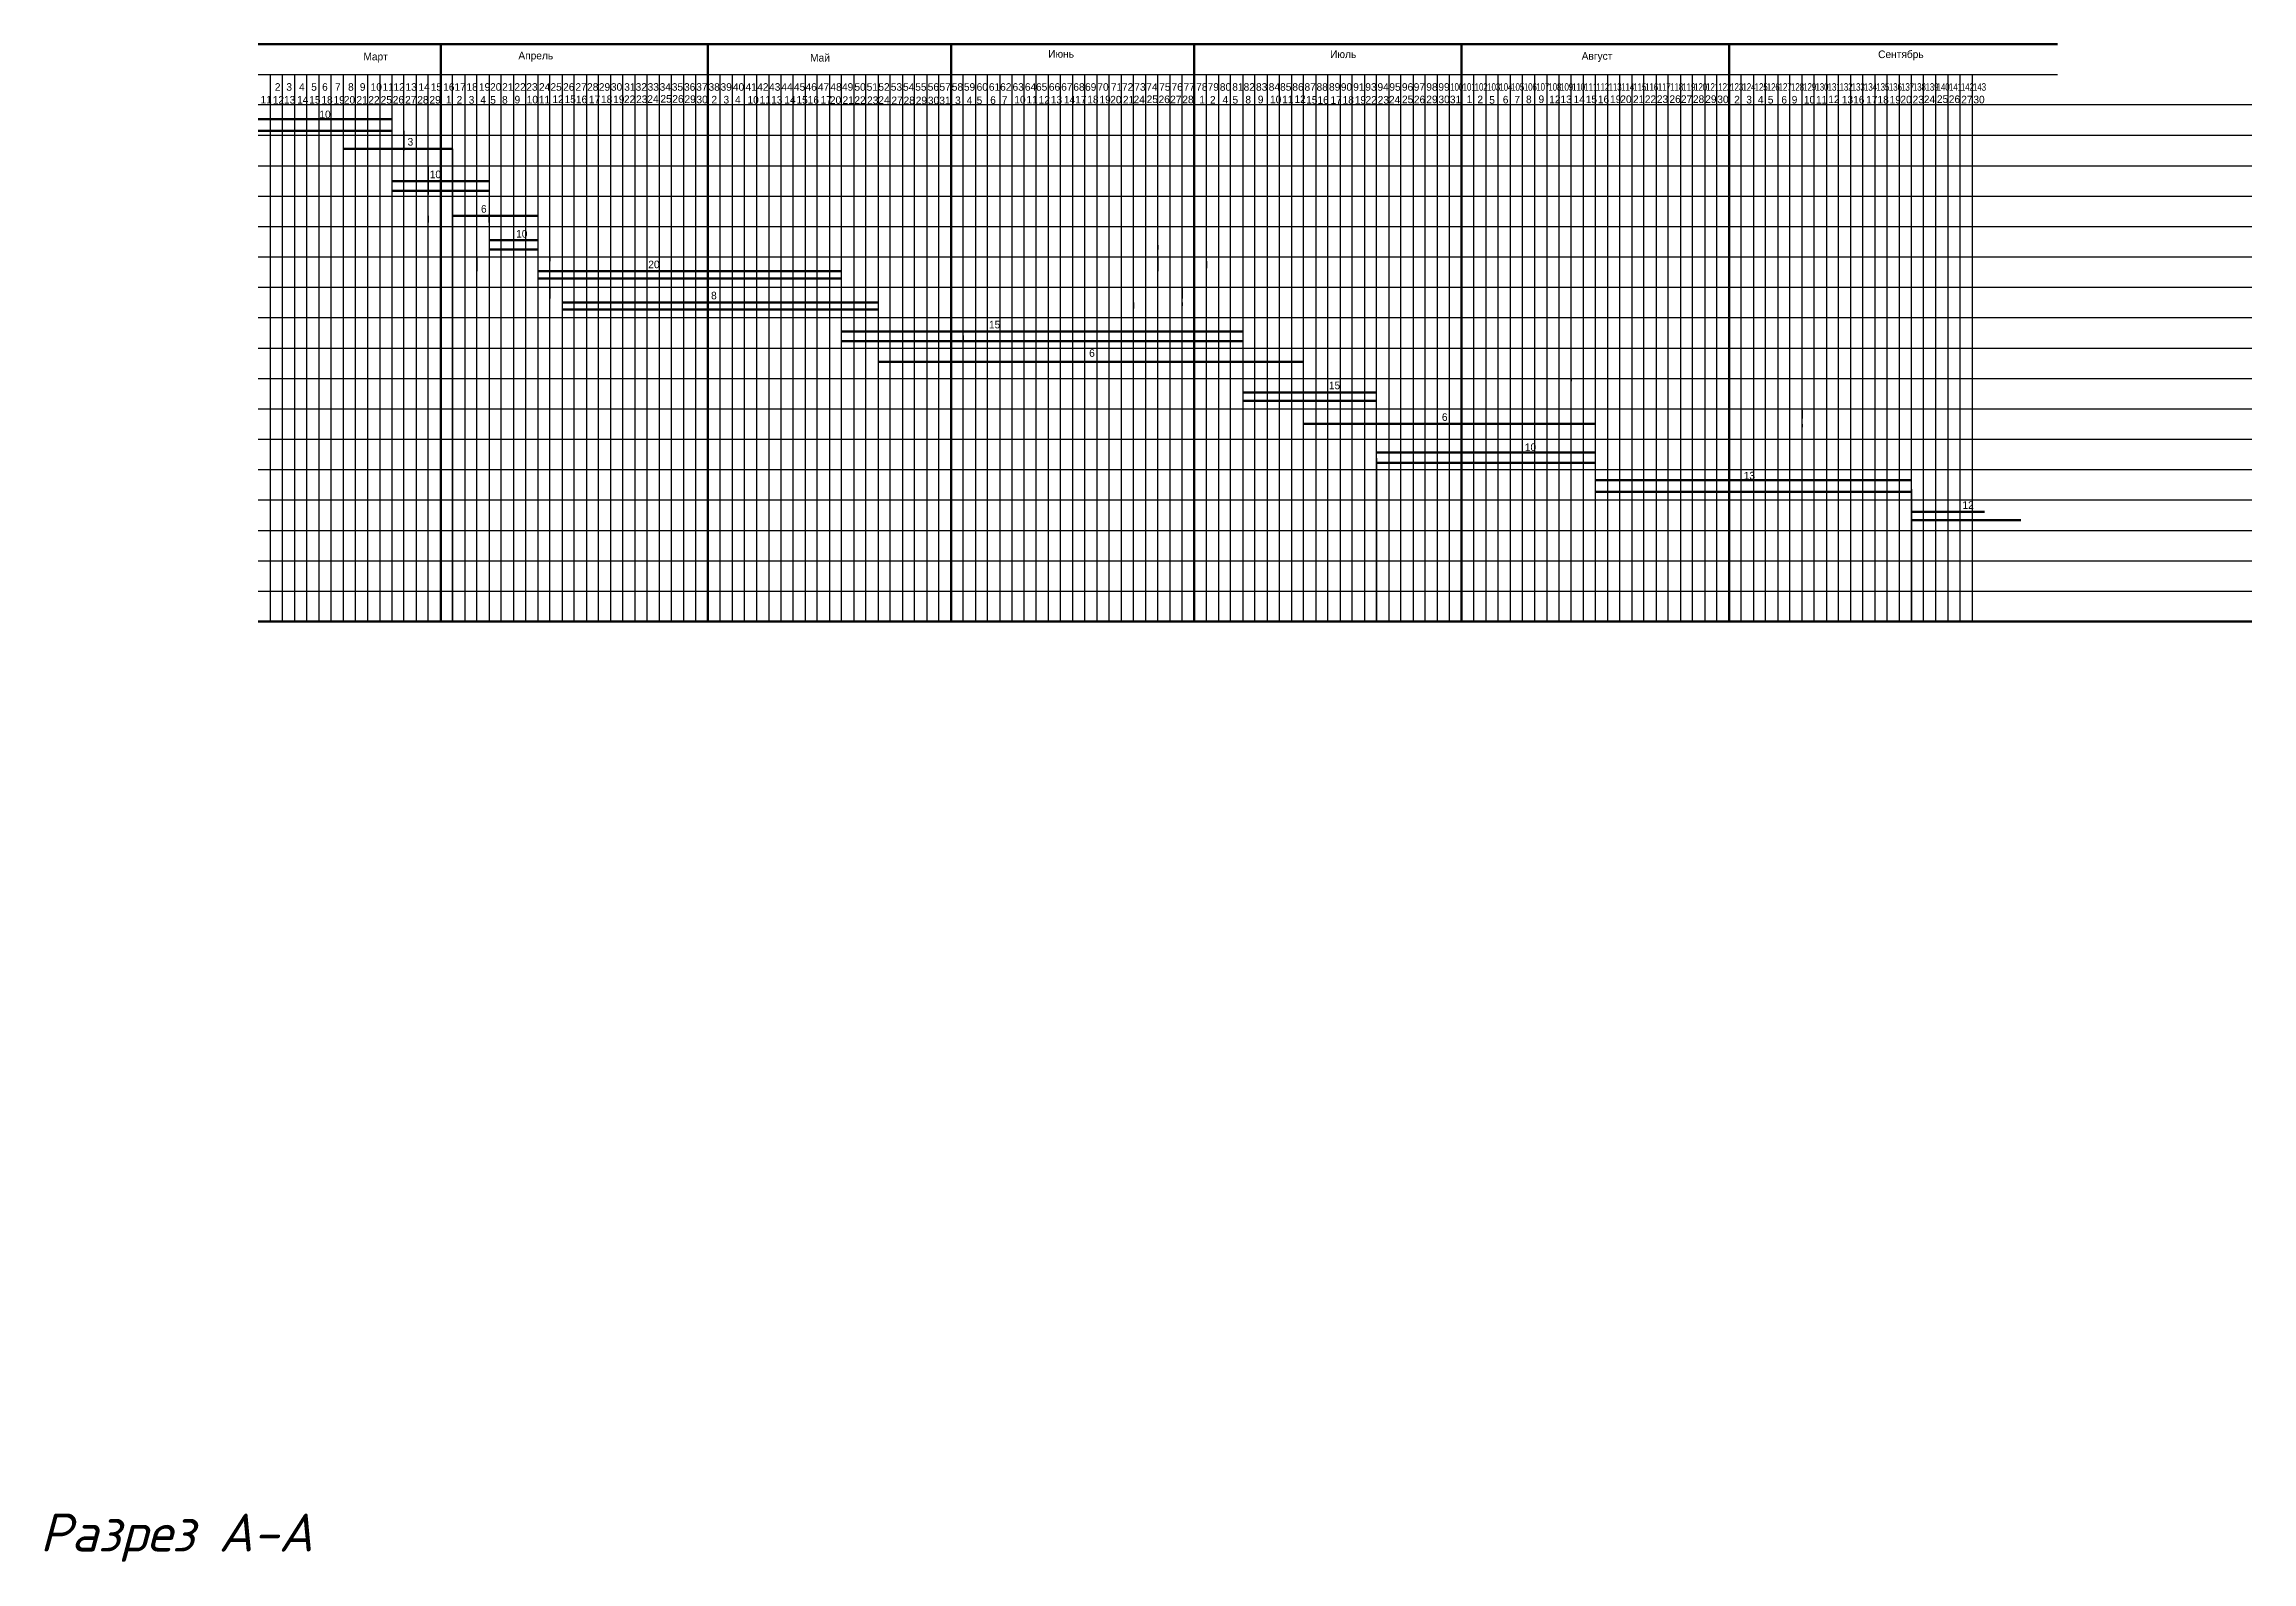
# Model space of a CAD drawing. Header units: millimetres. Extents: x -710977 to 10671, y -929782 to 89628.
# Drawn here: x 1990 to 2571, y 5243 to 5643 of the extents above; entities that cross this region are included whole.
import ezdxf

# ---------------------------------------------------------------- set-up
doc = ezdxf.new("R2010")
doc.units = ezdxf.units.MM
doc.header["$LTSCALE"] = 0.4
doc.styles.add('текстовый', font='isocpeui.ttf', dxfattribs={"height": 5})

msp = doc.modelspace()

# ---------------------------------------------------------------- linework, layer by layer
at = {"lineweight": 60}
for p, q in [((2046.067, 5642.981), (2519.667, 5642.981)), ((2094.164, 5634.981), (2094.164, 5642.981)), ((2164.467, 5634.945), (2164.467, 5642.945)), ((2228.467, 5634.981), (2228.467, 5642.981)), ((2292.467, 5636.765), (2292.467, 5642.981)), ((2362.867, 5634.981), (2362.867, 5642.981)), ((2433.267, 5634.981), (2433.267, 5642.981)), ((2094.164, 5490.981), (2094.164, 5634.981)), ((2164.467, 5490.981), (2164.467, 5634.945)), ((2228.467, 5490.981), (2228.467, 5634.981)), ((2292.467, 5490.981), (2292.467, 5636.765)), ((2362.867, 5490.981), (2362.867, 5634.981)), ((2433.267, 5634.981), (2433.267, 5490.981)), ((2046.067, 5490.981), (2570.867, 5490.981))]:
    msp.add_line(p, q, dxfattribs=at)
for p, q in [((2046.067, 5634.981), (2519.667, 5634.981)), ((2046.067, 5634.981), (2049.267, 5634.981)), ((2049.267, 5634.981), (2049.267, 5490.981)), ((2052.467, 5490.981), (2052.467, 5634.981)), ((2052.467, 5634.981), (2055.667, 5634.981)), ((2055.667, 5634.981), (2055.667, 5490.981)), ((2058.867, 5490.981), (2058.867, 5634.981)), ((2058.867, 5634.981), (2062.067, 5634.981)), ((2062.067, 5634.981), (2062.067, 5490.981)), ((2065.267, 5490.981), (2065.267, 5634.981)), ((2065.267, 5634.981), (2068.467, 5634.981)), ((2068.467, 5634.981), (2068.467, 5490.981)), ((2071.667, 5490.981), (2071.667, 5634.981)), ((2071.667, 5634.981), (2074.867, 5634.981)), ((2074.867, 5634.981), (2074.867, 5490.981)), ((2078.067, 5634.981), (2081.267, 5634.981)), ((2078.067, 5634.981), (2078.067, 5490.981)), ((2081.267, 5634.981), (2081.267, 5490.981)), ((2084.467, 5490.981), (2084.467, 5634.981)), ((2084.467, 5634.981), (2087.667, 5634.981)), ((2087.667, 5634.981), (2087.667, 5490.981)), ((2090.867, 5490.981), (2090.867, 5634.981)), ((2090.867, 5634.981), (2094.067, 5634.981)), ((2094.067, 5634.981), (2094.067, 5490.981)), ((2097.267, 5490.981), (2097.267, 5634.981)), ((2097.267, 5634.981), (2100.467, 5634.981)), ((2100.467, 5634.981), (2100.467, 5490.981)), ((2103.667, 5490.981), (2103.667, 5634.981)), ((2103.667, 5634.981), (2106.867, 5634.981)), ((2106.867, 5634.981), (2106.867, 5490.981)), ((2110.067, 5490.981), (2110.067, 5634.981)), ((2110.067, 5634.981), (2113.267, 5634.981)), ((2113.267, 5634.981), (2113.267, 5490.981)), ((2116.467, 5634.981), (2119.667, 5634.981)), ((2116.467, 5634.981), (2116.467, 5490.981)), ((2119.667, 5634.981), (2119.667, 5490.981)), ((2122.867, 5490.981), (2122.867, 5634.981)), ((2122.867, 5634.981), (2126.067, 5634.981)), ((2126.067, 5634.981), (2126.067, 5490.981)), ((2129.267, 5490.981), (2129.267, 5634.981)), ((2129.267, 5634.981), (2132.467, 5634.981)), ((2132.467, 5634.981), (2132.467, 5490.981)), ((2135.667, 5490.981), (2135.667, 5634.981)), ((2135.667, 5634.981), (2138.867, 5634.981)), ((2138.867, 5634.981), (2138.867, 5490.981)), ((2142.067, 5490.981), (2142.067, 5634.981)), ((2142.067, 5634.981), (2145.267, 5634.981)), ((2145.267, 5634.981), (2145.267, 5490.981)), ((2148.467, 5490.981), (2148.467, 5634.981)), ((2148.467, 5634.981), (2151.667, 5634.981)), ((2151.667, 5634.981), (2151.667, 5490.981)), ((2154.867, 5490.981), (2154.867, 5634.981)), ((2154.867, 5634.981), (2158.067, 5634.981)), ((2158.067, 5634.981), (2158.067, 5490.981)), ((2161.267, 5490.981), (2161.267, 5634.981)), ((2161.267, 5634.981), (2164.467, 5634.981)), ((2164.467, 5634.981), (2164.467, 5490.981)), ((2167.667, 5490.981), (2167.667, 5634.981)), ((2167.667, 5634.981), (2170.867, 5634.981)), ((2170.867, 5634.981), (2170.867, 5490.981)), ((2174.067, 5490.981), (2174.067, 5634.981)), ((2174.067, 5634.981), (2177.267, 5634.981)), ((2177.267, 5634.981), (2177.267, 5490.981)), ((2180.467, 5634.981), (2183.667, 5634.981)), ((2180.467, 5634.981), (2180.467, 5490.981)), ((2183.667, 5634.981), (2183.667, 5490.981)), ((2186.867, 5490.981), (2186.867, 5634.981)), ((2186.867, 5634.981), (2190.067, 5634.981)), ((2190.067, 5634.981), (2190.067, 5490.981)), ((2193.267, 5490.981), (2193.267, 5634.981)), ((2193.267, 5634.981), (2196.467, 5634.981)), ((2196.467, 5634.981), (2196.467, 5490.981)), ((2199.667, 5490.981), (2199.667, 5634.981)), ((2199.667, 5634.981), (2202.867, 5634.981)), ((2202.867, 5634.981), (2202.867, 5490.981)), ((2206.067, 5490.981), (2206.067, 5634.981)), ((2206.067, 5634.981), (2209.267, 5634.981)), ((2209.267, 5634.981), (2209.267, 5490.981)), ((2212.467, 5490.981), (2212.467, 5634.981)), ((2212.467, 5634.981), (2215.667, 5634.981)), ((2215.667, 5634.981), (2215.667, 5490.981)), ((2218.867, 5490.981), (2218.867, 5634.981)), ((2218.867, 5634.981), (2222.067, 5634.981)), ((2222.067, 5634.981), (2222.067, 5490.981)), ((2225.267, 5634.981), (2228.467, 5634.981)), ((2228.467, 5634.981), (2228.467, 5490.981)), ((2231.667, 5490.981), (2231.667, 5634.981)), ((2231.667, 5634.981), (2234.867, 5634.981)), ((2234.867, 5634.981), (2234.867, 5490.981)), ((2238.067, 5490.981), (2238.067, 5634.981)), ((2238.067, 5634.981), (2241.267, 5634.981)), ((2241.267, 5634.981), (2241.267, 5490.981)), ((2244.467, 5634.981), (2247.667, 5634.981)), ((2244.467, 5634.981), (2244.467, 5490.981)), ((2250.867, 5490.981), (2250.867, 5634.981)), ((2250.867, 5634.981), (2254.067, 5634.981)), ((2254.067, 5634.981), (2254.067, 5490.981)), ((2257.267, 5490.981), (2257.267, 5634.981)), ((2257.267, 5634.981), (2260.467, 5634.981)), ((2260.467, 5634.981), (2260.467, 5490.981)), ((2263.667, 5490.981), (2263.667, 5634.981)), ((2263.667, 5634.981), (2266.867, 5634.981)), ((2266.867, 5634.981), (2266.867, 5490.981)), ((2270.067, 5490.981), (2270.067, 5634.981)), ((2270.067, 5634.981), (2273.267, 5634.981)), ((2273.267, 5634.981), (2273.267, 5490.981)), ((2276.467, 5490.981), (2276.467, 5634.981)), ((2276.467, 5634.981), (2279.667, 5634.981)), ((2282.867, 5490.981), (2282.867, 5634.981)), ((2282.867, 5634.981), (2286.067, 5634.981)), ((2286.067, 5634.981), (2286.067, 5490.981)), ((2289.267, 5490.981), (2289.267, 5634.981)), ((2289.267, 5634.981), (2292.467, 5634.981)), ((2292.467, 5634.981), (2292.467, 5490.981)), ((2295.667, 5490.981), (2295.667, 5634.981)), ((2295.667, 5634.981), (2298.867, 5634.981)), ((2298.867, 5634.981), (2298.867, 5490.981)), ((2302.067, 5490.981), (2302.067, 5634.981)), ((2302.067, 5634.981), (2305.267, 5634.981)), ((2305.267, 5634.981), (2305.267, 5490.981)), ((2308.467, 5490.981), (2308.467, 5634.981)), ((2308.467, 5634.981), (2311.667, 5634.981)), ((2311.667, 5634.981), (2311.667, 5490.981)), ((2314.867, 5634.981), (2318.067, 5634.981)), ((2314.867, 5634.981), (2314.867, 5490.981)), ((2318.067, 5634.981), (2318.067, 5490.981)), ((2321.267, 5490.981), (2321.267, 5634.981)), ((2321.267, 5634.981), (2324.467, 5634.981)), ((2324.467, 5634.981), (2324.467, 5490.981)), ((2327.667, 5490.981), (2327.667, 5634.981)), ((2327.667, 5634.981), (2330.867, 5634.981)), ((2330.867, 5634.981), (2330.867, 5490.981)), ((2334.067, 5490.981), (2334.067, 5634.981)), ((2334.067, 5634.981), (2337.267, 5634.981)), ((2337.267, 5634.981), (2337.267, 5490.981)), ((2340.467, 5490.981), (2340.467, 5634.981)), ((2340.467, 5634.981), (2343.667, 5634.981)), ((2343.667, 5634.981), (2343.667, 5490.981)), ((2346.867, 5490.981), (2346.867, 5634.981)), ((2346.867, 5634.981), (2350.067, 5634.981)), ((2350.067, 5634.981), (2350.067, 5490.981)), ((2353.267, 5634.981), (2356.467, 5634.981)), ((2359.667, 5634.981), (2362.867, 5634.981)), ((2366.067, 5634.981), (2369.267, 5634.981)), ((2369.267, 5634.981), (2369.267, 5490.981)), ((2372.467, 5490.981), (2372.467, 5634.981)), ((2372.467, 5634.981), (2375.667, 5634.981)), ((2375.667, 5634.981), (2375.667, 5490.981)), ((2378.867, 5490.981), (2378.867, 5634.981)), ((2378.867, 5634.981), (2382.067, 5634.981)), ((2382.067, 5634.981), (2382.067, 5490.981)), ((2385.267, 5634.981), (2388.467, 5634.981)), ((2385.267, 5634.981), (2385.267, 5490.981)), ((2388.467, 5634.981), (2388.467, 5490.981)), ((2391.667, 5490.981), (2391.667, 5634.981)), ((2391.667, 5634.981), (2394.867, 5634.981)), ((2398.067, 5634.981), (2401.267, 5634.981)), ((2404.467, 5490.981), (2404.467, 5634.981)), ((2404.467, 5634.981), (2407.667, 5634.981)), ((2407.667, 5634.981), (2407.667, 5490.981)), ((2410.867, 5490.981), (2410.867, 5634.981)), ((2410.867, 5634.981), (2414.067, 5634.981)), ((2414.067, 5634.981), (2414.067, 5490.981)), ((2417.267, 5634.981), (2420.467, 5634.981)), ((2423.667, 5634.981), (2426.867, 5634.981)), ((2430.067, 5634.981), (2433.267, 5634.981)), ((2433.267, 5634.981), (2433.267, 5490.981)), ((2436.467, 5490.981), (2436.467, 5634.981)), ((2436.467, 5634.981), (2439.667, 5634.981)), ((2439.667, 5634.981), (2439.667, 5490.981)), ((2442.867, 5490.981), (2442.867, 5634.981)), ((2442.867, 5634.981), (2446.067, 5634.981)), ((2446.067, 5634.981), (2446.067, 5490.981)), ((2449.267, 5490.981), (2449.267, 5634.981)), ((2449.267, 5634.981), (2452.467, 5634.981)), ((2452.467, 5490.981), (2452.467, 5634.981)), ((2455.667, 5490.981), (2455.667, 5634.981)), ((2455.667, 5634.981), (2458.867, 5634.981)), ((2458.867, 5634.981), (2458.867, 5490.981)), ((2462.067, 5490.981), (2462.067, 5634.981)), ((2462.067, 5634.981), (2465.267, 5634.981)), ((2465.267, 5634.981), (2465.267, 5490.981)), ((2468.467, 5490.981), (2468.467, 5634.981)), ((2468.467, 5634.981), (2471.667, 5634.981)), ((2474.867, 5490.981), (2474.867, 5634.981)), ((2474.867, 5634.981), (2478.067, 5634.981)), ((2481.267, 5490.981), (2481.267, 5634.981)), ((2481.267, 5634.981), (2484.467, 5634.981)), ((2484.467, 5490.981), (2484.467, 5634.981)), ((2487.667, 5490.981), (2487.667, 5634.981)), ((2487.667, 5634.981), (2490.867, 5634.981)), ((2490.867, 5634.981), (2490.867, 5490.981)), ((2494.067, 5490.981), (2494.067, 5634.981)), ((2494.067, 5634.981), (2497.267, 5634.981)), ((2497.267, 5634.981), (2497.267, 5490.981)), ((2570.867, 5626.981), (2046.067, 5626.981)), ((2084.467, 5620.177), (2084.467, 5614.981)), ((2046.067, 5618.981), (2570.867, 5618.981)), ((2087.667, 5614.981), (2087.667, 5610.791)), ((2046.067, 5610.981), (2570.867, 5610.981)), ((2090.867, 5610.791), (2090.867, 5606.981)), ((2490.924, 5613.362), (2490.924, 5613.362)), ((2046.067, 5602.981), (2570.867, 5602.981)), ((2090.867, 5606.981), (2090.867, 5603.422)), ((2100.467, 5603.422), (2100.467, 5599.284)), ((2490.924, 5603.922), (2490.924, 5603.922)), ((2084.467, 5599.284), (2084.467, 5600.904)), ((2090.867, 5597.798), (2090.867, 5596.021)), ((2106.867, 5596.021), (2106.867, 5598.094)), ((2106.867, 5597.798), (2106.867, 5596.021)), ((2116.467, 5599.284), (2116.467, 5598.981)), ((2116.467, 5598.981), (2116.467, 5597.798)), ((2116.467, 5597.798), (2116.467, 5597.798)), ((2046.067, 5594.981), (2570.867, 5594.981)), ((2097.267, 5594.981), (2097.267, 5592.864)), ((2100.467, 5591.03), (2100.467, 5590.138)), ((2046.067, 5586.981), (2570.867, 5586.981)), ((2103.667, 5586.981), (2103.667, 5583.179)), ((2122.867, 5586.981), (2122.867, 5585.863)), ((2282.867, 5590.089), (2282.867, 5588.918)), ((2282.867, 5586.981), (2282.867, 5583.179)), ((2295.667, 5585.863), (2295.667, 5584.014)), ((2046.067, 5578.981), (2570.867, 5578.981)), ((2122.867, 5578.981), (2122.867, 5575.99)), ((2289.267, 5578.981), (2289.267, 5575.99)), ((2362.867, 5578.981), (2362.867, 5577.031)), ((2276.467, 5574.981), (2276.467, 5573.404)), ((2289.267, 5574.981), (2289.267, 5574.103)), ((2362.867, 5573.404), (2362.867, 5570.823)), ((2394.867, 5574.103), (2394.867, 5572.557)), ((2046.067, 5570.981), (2570.867, 5570.981)), ((2046.067, 5562.981), (2570.867, 5562.981)), ((2231.667, 5566.262), (2231.667, 5564.931)), ((2305.267, 5566.981), (2305.267, 5566.262)), ((2046.067, 5554.981), (2570.867, 5554.981)), ((2391.667, 5554.981), (2391.667, 5554.218)), ((2401.267, 5554.218), (2401.267, 5552.285)), ((2401.267, 5550.981), (2401.267, 5549.686)), ((2407.667, 5549.686), (2407.667, 5547.313)), ((2046.067, 5546.981), (2570.867, 5546.981)), ((2452.467, 5546.597), (2452.467, 5544.416)), ((2046.067, 5538.981), (2570.867, 5538.981)), ((2100.467, 5538.981), (2100.467, 5538.172)), ((2452.467, 5542.981), (2452.467, 5542.19)), ((2046.067, 5530.981), (2570.867, 5530.981)), ((2049.267, 5530.981), (2049.267, 5490.981)), ((2052.467, 5490.981), (2052.467, 5530.981)), ((2046.067, 5522.981), (2570.867, 5522.981)), ((2046.067, 5514.981), (2570.867, 5514.981)), ((2046.067, 5506.981), (2570.867, 5506.981)), ((2046.067, 5498.981), (2570.867, 5498.981))]:
    msp.add_line(p, q)
at = {"color": 0}
for p, q in [((2225.267, 5490.981), (2225.267, 5634.981)), ((2247.667, 5634.981), (2247.667, 5490.981)), ((2279.667, 5634.981), (2279.667, 5490.981)), ((2353.267, 5490.981), (2353.267, 5634.981)), ((2356.467, 5634.981), (2356.467, 5490.981)), ((2359.667, 5490.981), (2359.667, 5634.981)), ((2362.867, 5634.981), (2362.867, 5490.981)), ((2366.067, 5490.981), (2366.067, 5634.981)), ((2394.867, 5634.981), (2394.867, 5490.981)), ((2398.067, 5490.981), (2398.067, 5634.981)), ((2401.267, 5634.981), (2401.267, 5490.981)), ((2417.267, 5490.981), (2417.267, 5634.981)), ((2420.467, 5634.981), (2420.467, 5490.981)), ((2423.667, 5490.981), (2423.667, 5634.981)), ((2426.867, 5634.981), (2426.867, 5490.981)), ((2430.067, 5490.981), (2430.067, 5634.981)), ((2471.667, 5634.981), (2471.667, 5490.981)), ((2478.067, 5634.981), (2478.067, 5490.981))]:
    msp.add_line(p, q, dxfattribs=at)
at = {"lineweight": 70}
for p, q in [((2046.067, 5623.229), (2081.267, 5623.229)), ((2046.067, 5620.177), (2081.267, 5620.177)), ((2068.467, 5615.422), (2097.267, 5615.422)), ((2081.267, 5606.88), (2106.867, 5606.88)), ((2081.267, 5604.362), (2106.867, 5604.362)), ((2097.267, 5597.798), (2119.667, 5597.798)), ((2106.867, 5591.346), (2119.667, 5591.346)), ((2106.867, 5588.963), (2119.667, 5588.963)), ((2119.667, 5583.179), (2199.667, 5583.179)), ((2199.667, 5581.252), (2119.667, 5581.252)), ((2126.067, 5574.981), (2209.267, 5574.981)), ((2209.267, 5573.132), (2126.067, 5573.132)), ((2199.667, 5567.339), (2218.867, 5567.339)), ((2218.867, 5567.339), (2305.267, 5567.339)), ((2305.267, 5564.759), (2199.667, 5564.759)), ((2209.267, 5559.335), (2321.267, 5559.335)), ((2305.267, 5551.319), (2340.467, 5551.319)), ((2340.467, 5549.063), (2305.267, 5549.063)), ((2321.267, 5542.992), (2398.067, 5542.992)), ((2340.467, 5535.475), (2398.067, 5535.475)), ((2398.067, 5532.783), (2340.467, 5532.783)), ((2401.267, 5528.18), (2398.067, 5528.18)), ((2401.267, 5528.18), (2410.867, 5528.18)), ((2410.867, 5528.18), (2420.467, 5528.18)), ((2420.467, 5528.18), (2481.267, 5528.18)), ((2398.116, 5525.155), (2481.316, 5525.155)), ((2481.267, 5519.837), (2490.867, 5519.837)), ((2510.065, 5517.657), (2481.267, 5517.657)), ((2490.867, 5519.837), (2500.467, 5519.837))]:
    msp.add_line(p, q, dxfattribs=at)
at = {"ltscale": 0.5}
for p, q in [((2081.267, 5615.422), (2081.267, 5490.981)), ((2097.267, 5615.422), (2097.267, 5490.981)), ((2126.067, 5582.007), (2126.067, 5490.981)), ((2340.467, 5534.027), (2340.467, 5490.981)), ((2481.267, 5525.807), (2481.267, 5490.981))]:
    msp.add_line(p, q, dxfattribs=at)

# ---------------------------------------------------------------- texts
at = {"char_height": 2, "attachment_point": 1}
for s, width, insert in [('Март', 64.20938, (2073.792, 5640.72)), ('Апрель', 64.20938, (2114.576, 5640.962)), ('Май', 64.20938, (2191.371, 5640.412)), ('Июнь', 64.20938, (2254.036, 5641.404)), ('Июль', 64.20938, (2328.245, 5641.318)), ('Август', 64.20938, (2394.464, 5640.873)), ('Сентябрь', 64.20938, (2472.495, 5641.312)), ('2', 8.9238, (2050.476, 5632.71)), ('3', 8.9238, (2053.499, 5632.71)), ('4', 8.9238, (2056.847, 5632.71)), ('5', 8.9238, (2060.046, 5632.71)), ('6', 8.9238, (2062.905, 5632.71)), ('7', 8.9238, (2066.304, 5632.71)), ('8', 8.9238, (2069.747, 5632.71)), ('9', 8.9238, (2072.84, 5632.71)), ('10', 8.9238, (2075.695, 5632.71)), ('11', 8.9238, (2078.839, 5632.71)), ('12', 8.9238, (2081.694, 5632.71)), ('13', 8.9238, (2084.867, 5632.71)), ('14', 8.9238, (2088.27, 5632.71)), ('15', 8.9238, (2091.529, 5632.71)), ('16', 8.9238, (2094.788, 5632.71)), ('17', 8.9238, (2097.759, 5632.71)), ('18', 8.9238, (2100.903, 5632.71)), ('19', 8.9238, (2104.191, 5632.71)), ('20', 8.9238, (2107.133, 5632.71)), ('21', 8.9238, (2110.307, 5632.71)), ('22', 8.9238, (2113.535, 5632.71)), ('23', 8.9238, (2116.657, 5632.71)), ('24', 8.9238, (2120.002, 5632.71)), ('25', 8.9238, (2123.031, 5632.71)), ('26', 8.9238, (2126.347, 5632.71)), ('27', 8.9238, (2129.594, 5632.71)), ('28', 8.9238, (2132.659, 5632.71)), ('29', 8.9238, (2135.757, 5632.71)), ('30', 8.9238, (2138.932, 5632.71)), ('31', 8.9238, (2142.437, 5632.71)), ('32', 8.9238, (2145.436, 5632.71)), ('33', 8.9238, (2148.592, 5632.71)), ('34', 8.9238, (2151.754, 5632.71)), ('35', 8.9238, (2154.967, 5632.71)), ('36', 8.9238, (2158.181, 5632.71)), ('37', 8.9238, (2161.394, 5632.71)), ('38', 8.9238, (2164.634, 5632.71)), ('39', 8.9238, (2167.79, 5632.71)), ('40', 8.9238, (2171.042, 5632.71)), ('41', 8.9238, (2174.36, 5632.71)), ('42', 8.9238, (2177.441, 5632.71)), ('43', 8.9238, (2180.577, 5632.71)), ('44', 8.9238, (2183.81, 5632.71)), ('45', 8.9238, (2187.108, 5632.71)), ('46', 8.9238, (2190.168, 5632.71)), ('47', 8.9238, (2193.42, 5632.71)), ('48', 8.9238, (2196.711, 5632.71)), ('49', 8.9238, (2199.757, 5632.71)), ('50', 8.9238, (2203.028, 5632.71)), ('51', 8.9238, (2206.261, 5632.71)), ('52', 8.9238, (2209.33, 5632.71)), ('53', 8.9238, (2212.614, 5632.71)), ('54', 8.9238, (2215.833, 5632.71)), ('55', 8.9238, (2219.044, 5632.71)), ('56', 8.9238, (2222.327, 5632.71)), ('57', 8.9238, (2225.42, 5632.71)), ('58', 8.9238, (2228.665, 5632.71)), ('59', 8.9238, (2231.85, 5632.71)), ('60', 8.9238, (2235.196, 5632.71)), ('61', 8.9238, (2238.426, 5632.71)), ('62', 8.9238, (2241.384, 5632.71)), ('63', 8.9238, (2244.655, 5632.71)), ('64', 8.9238, (2247.904, 5632.71)), ('65', 8.9238, (2250.829, 5632.71)), ('66', 8.9238, (2254.22, 5632.71)), ('67', 8.9238, (2257.465, 5632.71)), ('68', 8.9238, (2260.65, 5632.71)), ('69', 8.9238, (2263.74, 5632.71)), ('70', 8.9238, (2266.978, 5632.71)), ('71', 8.9238, (2270.561, 5632.71)), ('72', 8.9238, (2273.455, 5632.71)), ('73', 8.9238, (2276.704, 5632.71)), ('74', 8.9238, (2279.862, 5632.71)), ('75', 8.9238, (2283.253, 5632.71)), ('76', 8.9238, (2286.497, 5632.71)), ('77', 8.9238, (2289.683, 5632.71)), ('78', 8.9238, (2292.983, 5632.71)), ('79', 8.9238, (2296.011, 5632.71)), ('80', 8.9238, (2299.217, 5632.71)), ('81', 8.9238, (2302.487, 5632.71)), ('82', 8.9238, (2305.476, 5632.71)), ('83', 8.9238, (2308.736, 5632.71)), ('84', 8.9238, (2312.084, 5632.71)), ('85', 8.9238, (2315.08, 5632.71)), ('86', 8.9238, (2318.298, 5632.71)), ('87', 8.9238, (2321.505, 5632.71)), ('88', 8.9238, (2324.676, 5632.71)), ('89', 8.9238, (2327.953, 5632.71)), ('90', 8.9238, (2331.071, 5632.71)), ('91', 8.9238, (2334.317, 5632.71)), ('93', 8.9238, (2337.506, 5632.71)), ('94', 8.9238, (2340.713, 5632.71)), ('95', 8.9238, (2343.835, 5632.71)), ('96', 8.9238, (2347.148, 5632.71)), ('97', 8.9238, (2350.253, 5632.71)), ('98', 8.9238, (2353.565, 5632.71)), ('99', 8.9238, (2356.737, 5632.71)), ('{\\W0.8;\\T0.95;100}', 8.9238, (2359.857, 5632.71)), ('{\\W0.8;\\T0.95;101}', 8.9238, (2363.127, 5632.71)), ('{\\W0.8;\\T0.95;102}', 8.9238, (2366.283, 5632.71)), ('{\\W0.8;\\T0.95;103}', 8.9238, (2369.587, 5632.71)), ('{\\W0.8;\\T0.95;104}', 8.9238, (2372.8, 5632.71)), ('{\\W0.8;\\T0.95;105}', 8.9238, (2375.899, 5632.71)), ('{\\W0.8;\\T0.95;106}', 8.9238, (2379.23, 5632.71)), ('{\\W0.8;\\T0.95;107}', 8.9238, (2382.5, 5632.71)), ('{\\W0.8;\\T0.95;108}', 8.9238, (2385.691, 5632.71)), ('{\\W0.8;\\T0.95;109}', 8.9238, (2388.791, 5632.71)), ('{\\W0.8;\\T0.95;110}', 8.9238, (2391.947, 5632.71)), ('{\\W0.8;\\T0.95;111}', 8.9238, (2395.159, 5632.71)), ('{\\W0.8;\\T0.95;112}', 8.9238, (2398.295, 5632.71)), ('{\\W0.8;\\T0.95;113}', 8.9238, (2401.547, 5632.71)), ('{\\W0.8;\\T0.95;114}', 8.9238, (2404.85, 5632.71)), ('{\\W0.8;\\T0.95;115}', 8.9238, (2408.063, 5632.71)), ('{\\W0.8;\\T0.95;116}', 8.9238, (2411.162, 5632.71)), ('{\\W0.8;\\T0.95;117}', 8.9238, (2414.494, 5632.71)), ('{\\W0.8;\\T0.95;118}', 8.9238, (2417.763, 5632.71)), ('{\\W0.8;\\T0.95;119}', 8.9238, (2420.955, 5632.71)), ('{\\W0.8;\\T0.95;120}', 8.9238, (2424.054, 5632.71)), ('{\\W0.8;\\T0.95;121}', 8.9238, (2427.21, 5632.71)), ('{\\W0.8;\\T0.95;122}', 8.9238, (2430.423, 5632.71)), ('{\\W0.8;\\T0.95;123}', 8.9238, (2433.559, 5632.71)), ('{\\W0.8;\\T0.95;124}', 8.9238, (2436.772, 5632.71)), ('{\\W0.8;\\T0.95;125}', 8.9238, (2440.004, 5632.71)), ('{\\W0.8;\\T0.95;126}', 8.9238, (2443.181, 5632.71)), ('{\\W0.8;\\T0.95;127}', 8.9238, (2446.298, 5632.71)), ('{\\W0.8;\\T0.95;128}', 8.9238, (2449.557, 5632.71)), ('{\\W0.8;\\T0.95;129}', 8.9238, (2452.768, 5632.71)), ('{\\W0.8;\\T0.95;130}', 8.9238, (2455.989, 5632.71)), ('{\\W0.8;\\T0.95;131}', 8.9238, (2459.204, 5632.71)), ('{\\W0.8;\\T0.95;132}', 8.9238, (2462.331, 5632.71)), ('{\\W0.8;\\T0.95;133}', 8.9238, (2465.544, 5632.71)), ('{\\W0.8;\\T0.95;134}', 8.9238, (2468.767, 5632.71)), ('{\\W0.8;\\T0.95;135}', 8.9238, (2472.015, 5632.71)), ('{\\W0.8;\\T0.95;136}', 8.9238, (2475.319, 5632.71)), ('{\\W0.8;\\T0.95;137}', 8.9238, (2478.531, 5632.71)), ('{\\W0.8;\\T0.95;138}', 8.9238, (2481.631, 5632.71)), ('{\\W0.8;\\T0.95;139}', 8.9238, (2484.962, 5632.71)), ('{\\W0.8;\\T0.95;140}', 8.9238, (2487.897, 5632.71)), ('{\\W0.8;\\T0.95;141}', 8.9238, (2491.143, 5632.71)), ('{\\W0.8;\\T0.95;142}', 8.9238, (2494.264, 5632.71)), ('{\\W0.8;\\T0.95;143}', 8.9238, (2497.475, 5632.71)), ('11', 8.9238, (2046.727, 5629.364)), ('12', 8.9238, (2049.927, 5629.309)), ('13', 8.9238, (2052.883, 5629.324)), ('14', 8.9238, (2056.327, 5629.324)), ('15', 8.9238, (2059.527, 5629.324)), ('10', 8.9238, (2062.196, 5625.482)), ('18', 8.9238, (2062.727, 5629.314)), ('19', 8.9238, (2065.927, 5629.314)), ('20', 8.9238, (2068.631, 5629.314)), ('21', 8.9238, (2071.961, 5629.314)), ('22', 8.9238, (2075.08, 5629.314)), ('25', 8.9238, (2078.323, 5629.314)), ('26', 8.9238, (2081.504, 5629.346)), ('27', 8.9238, (2084.767, 5629.338)), ('28', 8.9238, (2087.967, 5629.338)), ('29', 8.9238, (2091.167, 5629.338)), ('1', 8.9238, (2095.507, 5629.385)), ('2', 8.9238, (2098.318, 5629.319)), ('3', 8.9238, (2101.499, 5629.319)), ('4', 8.9238, (2104.547, 5629.319)), ('5', 8.9238, (2107.167, 5629.299)), ('8', 8.9238, (2110.276, 5629.337)), ('9', 8.9238, (2113.567, 5629.385)), ('10', 8.9238, (2116.767, 5629.385)), ('11', 8.9238, (2119.967, 5629.385)), ('12', 8.9238, (2123.529, 5629.477)), ('15', 8.9238, (2126.728, 5629.482)), ('16', 9.86314, (2129.717, 5629.423)), ('17', 8.9238, (2133.128, 5629.428)), ('18', 8.9238, (2136.329, 5629.463)), ('19', 8.9238, (2139.529, 5629.463)), ('22', 8.9238, (2142.367, 5629.475)), ('23', 8.9238, (2145.567, 5629.475)), ('24', 8.9238, (2148.526, 5629.526)), ('25', 8.9238, (2151.967, 5629.588)), ('26', 8.9238, (2155.097, 5629.565)), ('29', 8.9238, (2158.3, 5629.491)), ('30', 8.9238, (2161.449, 5629.406)), ('2', 8.9238, (2165.381, 5629.363)), ('3', 8.9238, (2168.562, 5629.363)), ('4', 8.9238, (2171.61, 5629.363)), ('10', 8.9238, (2174.894, 5629.317)), ('11', 8.9238, (2178.094, 5629.317)), ('13', 8.9238, (2181.129, 5629.318)), ('14', 8.9238, (2184.572, 5629.318)), ('15', 8.9238, (2187.772, 5629.318)), ('16', 8.9238, (2190.726, 5629.317)), ('17', 8.9238, (2194.138, 5629.321)), ('20', 8.9238, (2196.576, 5629.259)), ('21', 8.9238, (2199.906, 5629.259)), ('22', 8.9238, (2203.025, 5629.259)), ('23', 8.9238, (2206.367, 5629.211)), ('24', 8.9238, (2209.326, 5629.262)), ('27', 8.9238, (2212.769, 5629.178)), ('28', 8.9238, (2215.969, 5629.178)), ('29', 8.9238, (2219.169, 5629.178)), ('30', 8.9238, (2222.366, 5629.176)), ('31', 8.9238, (2225.387, 5629.164)), ('3', 8.9238, (2229.534, 5629.198)), ('4', 8.9238, (2232.582, 5629.198)), ('5', 8.9238, (2235.202, 5629.178)), ('6', 8.9238, (2238.773, 5629.259)), ('7', 8.9238, (2241.82, 5629.259)), ('10', 8.9238, (2245.127, 5629.368)), ('11', 8.9238, (2248.327, 5629.368)), ('12', 8.9238, (2251.529, 5629.331)), ('13', 8.9238, (2254.729, 5629.361)), ('14', 8.9238, (2258.172, 5629.361)), ('17', 8.9238, (2261.13, 5629.362)), ('18', 8.9238, (2264.331, 5629.397)), ('19', 8.9238, (2267.531, 5629.397)), ('20', 8.9238, (2270.366, 5629.364)), ('21', 8.9238, (2273.696, 5629.364)), ('24', 8.9238, (2276.516, 5629.409)), ('25', 8.9238, (2279.956, 5629.471)), ('26', 8.9238, (2283.087, 5629.448)), ('27', 8.9238, (2286.145, 5629.409)), ('28', 8.9238, (2289.346, 5629.409)), ('1', 8.9238, (2293.816, 5629.39)), ('2', 8.9238, (2296.626, 5629.324)), ('4', 8.9238, (2299.928, 5629.359)), ('5', 8.9238, (2302.548, 5629.338)), ('8', 8.9238, (2305.935, 5629.363)), ('9', 8.9238, (2309.226, 5629.411)), ('10', 8.9238, (2312.426, 5629.411)), ('11', 8.9238, (2315.626, 5629.411)), ('12', 8.9238, (2318.861, 5629.503)), ('15', 8.9238, (2321.928, 5629.319)), ('16', 9.86314, (2324.917, 5629.261)), ('17', 8.9238, (2328.328, 5629.265)), ('18', 8.9238, (2331.529, 5629.301)), ('19', 8.9238, (2334.729, 5629.301)), ('22', 8.9238, (2337.567, 5629.312)), ('23', 8.9238, (2340.767, 5629.312)), ('24', 8.9238, (2343.726, 5629.363)), ('25', 8.9238, (2347.167, 5629.426)), ('26', 8.9238, (2350.297, 5629.402)), ('29', 8.9238, (2353.567, 5629.436)), ('30', 8.9238, (2356.764, 5629.435)), ('31', 8.9238, (2359.785, 5629.423)), ('1', 8.9238, (2364.201, 5629.484)), ('2', 8.9238, (2367.012, 5629.418)), ('5', 8.9238, (2370.133, 5629.291)), ('6', 8.9238, (2373.704, 5629.371)), ('7', 8.9238, (2376.752, 5629.371)), ('8', 8.9238, (2379.809, 5629.432)), ('9', 8.9238, (2383.1, 5629.48)), ('12', 8.9238, (2385.929, 5629.443)), ('13', 8.9238, (2388.885, 5629.457)), ('14', 8.9238, (2392.329, 5629.457)), ('15', 8.9238, (2395.529, 5629.457)), ('16', 9.86314, (2398.726, 5629.442)), ('19', 8.9238, (2401.928, 5629.476)), ('20', 8.9238, (2404.633, 5629.476)), ('21', 8.9238, (2407.963, 5629.476)), ('22', 8.9238, (2411.082, 5629.476)), ('23', 8.9238, (2414.245, 5629.506)), ('26', 8.9238, (2417.565, 5629.512)), ('27', 8.9238, (2420.589, 5629.504)), ('28', 8.9238, (2423.744, 5629.504)), ('29', 8.9238, (2426.989, 5629.504)), ('30', 8.9238, (2430.157, 5629.449)), ('2', 8.9238, (2434.608, 5629.37)), ('3', 8.9238, (2437.789, 5629.37)), ('4', 8.9238, (2440.837, 5629.37)), ('5', 8.9238, (2443.457, 5629.35)), ('6', 8.9238, (2447.019, 5629.344)), ('9', 8.9238, (2449.746, 5629.354)), ('10', 8.9238, (2452.946, 5629.354)), ('11', 8.9238, (2456.146, 5629.354)), ('12', 8.9238, (2459.381, 5629.447)), ('13', 8.9238, (2462.933, 5629.362)), ('16', 8.9238, (2465.926, 5629.361)), ('17', 8.9238, (2469.338, 5629.365)), ('18', 8.9238, (2472.329, 5629.362)), ('19', 8.9238, (2475.529, 5629.362)), ('20', 8.9238, (2478.366, 5629.4)), ('23', 8.9238, (2481.567, 5629.396)), ('24', 8.9238, (2484.526, 5629.447)), ('25', 8.9238, (2487.967, 5629.51)), ('26', 8.9238, (2491.097, 5629.486)), ('27', 8.9238, (2494.369, 5629.397)), ('30', 8.9238, (2497.566, 5629.395)), ('3', 8.9238, (2085.414, 5618.273)), ('10', 8.9238, (2091.246, 5609.694)), ('6', 8.9238, (2104.731, 5600.612)), ('10', 8.9238, (2113.98, 5594.043)), ('20', 8.9238, (2148.772, 5585.992)), ('8', 8.9238, (2165.297, 5577.795)), ('15', 8.9238, (2238.446, 5570.153)), ('6', 8.9238, (2264.821, 5562.664)), ('15', 8.9238, (2327.928, 5554.132)), ('6', 8.9238, (2357.667, 5545.805)), ('10', 8.9238, (2379.499, 5537.878)), ('13', 8.9238, (2437.129, 5530.392)), ('12', 8.9238, (2494.679, 5522.651))]:
    msp.add_mtext_dynamic_manual_height_columns(s, width=width, gutter_width=12.5, heights=[0], dxfattribs=dict(at, insert=insert))
at = {"color": 7, "lineweight": 25, "insert": (1988.612, 5256.162), "char_height": 10, "width": 123.48282, "attachment_point": 1, "style": 'текстовый'}
msp.add_mtext('{\\fISOCPEUR|b0|i1|c204|p34;Разрез А-А }', dxfattribs=at)

doc.saveas('drawing.dxf')
